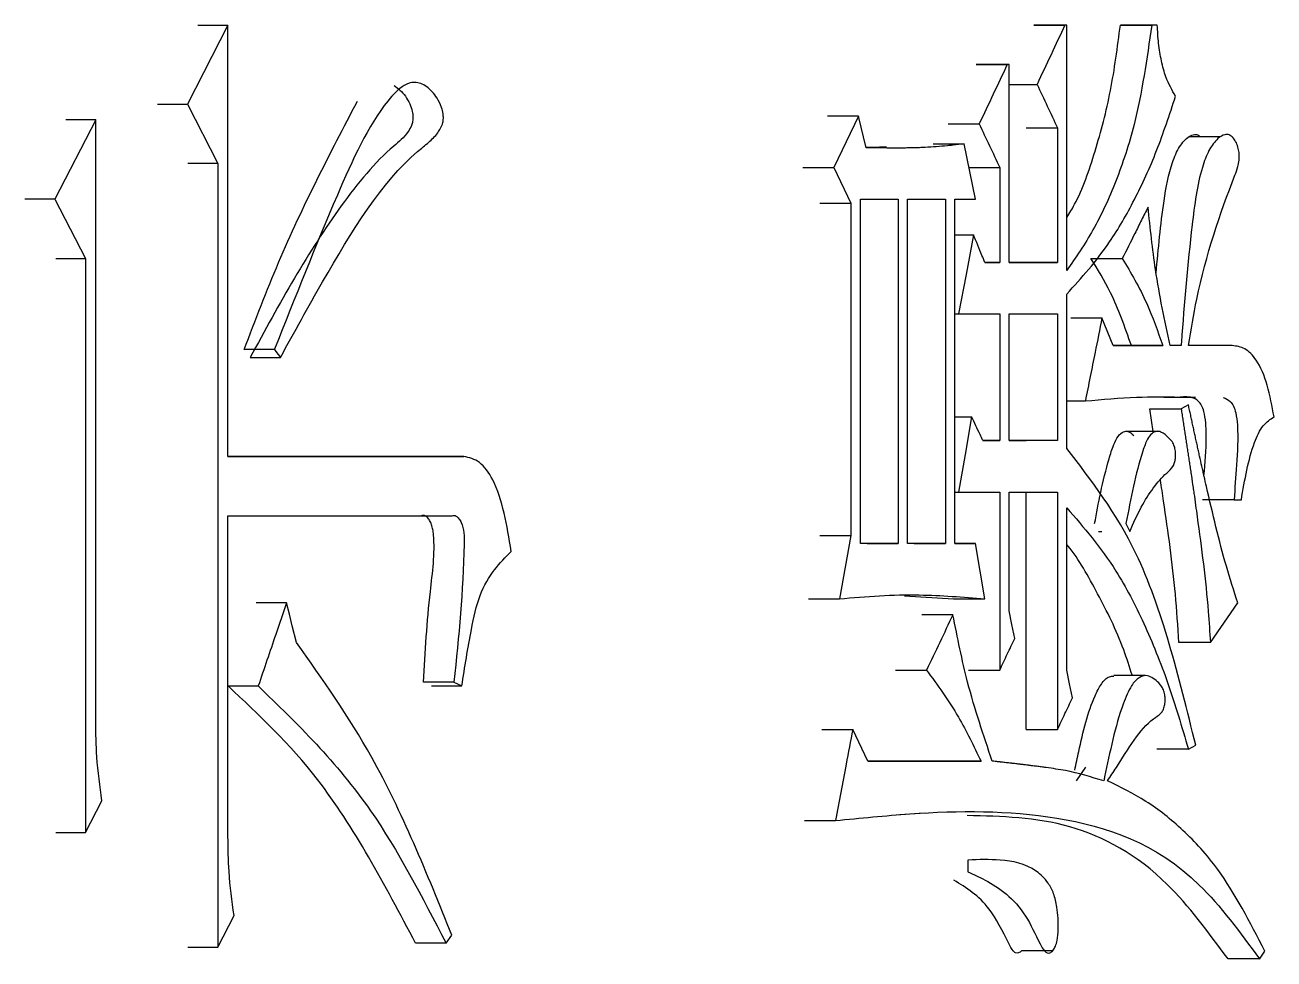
# Model space of a CAD drawing. Header units: millimetres. Extents: x 2223 to 4172, y 741 to 2119.
# Drawn here: x 3166.077 to 3169.492, y 989.26 to 991.812 of the extents above; entities that cross this region are included whole.
import ezdxf

# ---------------------------------------------------------------- set-up
doc = ezdxf.new("R2010")
doc.units = ezdxf.units.MM

msp = doc.modelspace()

# ---------------------------------------------------------------- linework, layer by layer
at = {"color": 7, "linetype": 'Continuous', "lineweight": 25}
for p, q in [((3166.6318, 991.8124), (3166.521, 991.596)), ((3166.5495, 991.8124), (3166.6318, 991.8124)), ((3166.6318, 990.6333), (3166.6318, 991.8124)), ((3168.835, 991.8124), (3168.9205, 991.8124)), ((3168.8401, 991.8124), (3168.835, 991.8124)), ((3168.9256, 991.8124), (3168.8401, 991.8124)), ((3168.9256, 991.8124), (3168.9205, 991.8124)), ((3168.9256, 991.1418), (3168.9256, 991.8124)), ((3169.173, 991.8124), (3169.0871, 991.8124)), ((3169.173, 991.8124), (3169.1579, 991.8124)), ((3168.6774, 991.7042), (3168.7627, 991.7042)), ((3168.6825, 991.7042), (3168.6774, 991.7042)), ((3168.7678, 991.7042), (3168.6825, 991.7042)), ((3168.7678, 991.7042), (3168.7627, 991.7042)), ((3168.7678, 991.1634), (3168.7678, 991.7042)), ((3168.7678, 991.6502), (3168.8443, 991.6502)), ((3166.4389, 991.596), (3166.521, 991.596)), ((3166.521, 991.596), (3166.6041, 991.4338)), ((3166.2703, 991.5528), (3166.1582, 991.3364)), ((3166.2703, 991.5528), (3166.1886, 991.5528)), ((3168.3558, 991.5636), (3168.271, 991.5636)), ((3168.3558, 991.5636), (3168.2882, 991.423)), ((3168.3765, 991.4771), (3168.3558, 991.5636)), ((3168.6007, 991.542), (3168.6859, 991.542)), ((3168.8147, 991.5312), (3168.9002, 991.5312)), ((3168.9002, 991.5312), (3168.9002, 991.1634)), ((3168.5598, 991.4879), (3168.6449, 991.4879)), ((3168.6757, 991.3365), (3168.6449, 991.4879)), ((3169.346, 991.5068), (3169.2594, 991.5068)), ((3166.6041, 991.4338), (3166.5219, 991.4338)), ((3166.6041, 991.4338), (3166.6041, 989.292)), ((3168.2035, 991.423), (3168.2882, 991.423)), ((3168.2882, 991.423), (3168.335, 991.3256)), ((3168.6581, 991.423), (3168.7422, 991.423)), ((3168.7422, 991.423), (3168.7422, 991.1634)), ((3166.1582, 991.3364), (3166.0766, 991.3364)), ((3166.1582, 991.3364), (3166.2423, 991.1742)), ((3168.2503, 991.3256), (3168.335, 991.3256)), ((3168.335, 991.3256), (3168.335, 990.417)), ((3168.361, 990.3953), (3168.361, 991.3365)), ((3168.361, 991.3365), (3168.4646, 991.3365)), ((3168.4646, 991.3365), (3168.4646, 990.3953)), ((3168.4904, 990.3953), (3168.4904, 991.3365)), ((3168.4904, 991.3365), (3168.5935, 991.3365)), ((3168.5935, 991.3365), (3168.5935, 990.3953)), ((3168.6192, 990.3953), (3168.6192, 991.3365)), ((3168.6192, 991.3365), (3168.6757, 991.3365)), ((3168.6192, 991.2391), (3168.6705, 991.2391)), ((3166.1606, 991.1742), (3166.2423, 991.1742)), ((3168.7422, 991.1634), (3168.7013, 991.1634)), ((3168.7013, 991.1634), (3168.7422, 991.1634)), ((3168.9002, 991.1634), (3168.7678, 991.1634)), ((3168.7678, 991.1634), (3168.8147, 991.1634)), ((3168.8147, 991.1634), (3168.9002, 991.1634)), ((3168.9256, 990.655), (3168.9256, 991.0769)), ((3168.6192, 991.0228), (3168.6295, 991.0228)), ((3168.6295, 991.0228), (3168.7422, 991.0228)), ((3168.7422, 991.0228), (3168.7422, 990.6766)), ((3168.7678, 990.6766), (3168.7678, 991.0228)), ((3168.7678, 991.0228), (3168.9002, 991.0228)), ((3168.9002, 991.0228), (3168.9002, 990.6766)), ((3168.9362, 991.0119), (3169.0218, 991.0119)), ((3169.0521, 990.9362), (3169.0218, 991.0119)), ((3169.188, 990.9362), (3169.0521, 990.9362)), ((3169.0521, 990.9362), (3169.1022, 990.9362)), ((3169.1022, 990.9362), (3169.188, 990.9362)), ((3169.2382, 990.9362), (3169.2081, 990.9362)), ((3169.2382, 990.9362), (3169.2081, 990.9362)), ((3169.378, 990.9362), (3169.2582, 990.9362)), ((3169.378, 990.9362), (3169.2919, 990.9362)), ((3166.7586, 990.9254), (3166.6759, 990.9254)), ((3166.6924, 990.9038), (3166.7751, 990.9038)), ((3169.1913, 990.7954), (3169.2548, 990.7954)), ((3168.9256, 990.7848), (3168.9763, 990.7848)), ((3169.1617, 990.7018), (3169.1523, 990.7631)), ((3169.1523, 990.7631), (3169.2382, 990.7631)), ((3169.2582, 990.774), (3169.2382, 990.7631)), ((3168.6192, 990.7415), (3168.6654, 990.7415)), ((3169.1778, 990.7018), (3169.0914, 990.7018)), ((3168.7422, 990.6766), (3168.6962, 990.6766)), ((3168.6962, 990.6766), (3168.7422, 990.6766)), ((3168.9002, 990.6766), (3168.7678, 990.6766)), ((3168.7678, 990.6766), (3168.8147, 990.6766)), ((3168.9002, 990.6766), (3168.8147, 990.6766)), ((3167.2768, 990.6333), (3166.6318, 990.6333)), ((3166.6318, 990.6333), (3167.1935, 990.6333)), ((3167.1935, 990.6333), (3167.2769, 990.6333)), ((3168.6192, 990.536), (3168.6295, 990.536)), ((3168.6295, 990.536), (3168.7422, 990.536)), ((3168.7422, 990.536), (3168.7422, 990.0492)), ((3168.7678, 990.536), (3168.9002, 990.536)), ((3168.7678, 990.2115), (3168.7678, 990.536)), ((3168.8147, 989.8869), (3168.8147, 990.536)), ((3168.9002, 990.536), (3168.9002, 989.8869)), ((3168.9256, 990.0492), (3168.9256, 990.4927)), ((3169.383, 990.5144), (3169.2969, 990.5144)), ((3169.383, 990.5144), (3169.4029, 990.5144)), ((3166.6317, 989.5948), (3166.6318, 990.471)), ((3166.6318, 990.471), (3167.2444, 990.4711)), ((3167.1611, 990.4711), (3167.2444, 990.4711)), ((3168.2503, 990.417), (3168.335, 990.417)), ((3168.335, 990.417), (3168.3038, 990.2439)), ((3169.0118, 990.4279), (3169.0218, 990.4279)), ((3169.0874, 990.4495), (3169.0975, 990.4279)), ((3168.4646, 990.3953), (3168.361, 990.3953)), ((3168.3797, 990.3953), (3168.361, 990.3953)), ((3168.3797, 990.3953), (3168.4646, 990.3953)), ((3168.5935, 990.3953), (3168.4904, 990.3953)), ((3168.5084, 990.3953), (3168.4904, 990.3953)), ((3168.5084, 990.3953), (3168.5935, 990.3953)), ((3168.6757, 990.3953), (3168.6192, 990.3953)), ((3168.6192, 990.3953), (3168.6757, 990.3953)), ((3168.7013, 990.2439), (3168.6757, 990.3953)), ((3168.4816, 990.2521), (3168.6161, 990.2439)), ((3166.7916, 990.2331), (3166.7091, 990.2331)), ((3168.2191, 990.2439), (3168.3038, 990.2439)), ((3168.6161, 990.2439), (3168.7013, 990.2439)), ((3169.3182, 990.1249), (3169.3929, 990.2331)), ((3168.6141, 990.2006), (3168.529, 990.2006)), ((3169.3182, 990.1249), (3169.2321, 990.1249)), ((3168.657, 990.0492), (3168.7422, 990.0492)), ((3167.2498, 990.0167), (3167.1665, 990.0167)), ((3167.2498, 990.0167), (3167.2714, 990.0059)), ((3169.1403, 990.0342), (3169.0539, 990.0342)), ((3166.6319, 990.0058), (3166.7145, 990.0058)), ((3168.2555, 989.8869), (3168.3402, 989.8869)), ((3168.3817, 989.8004), (3168.3402, 989.8869)), ((3169.2582, 989.8329), (3169.2782, 989.8437)), ((3168.691, 989.8004), (3168.3817, 989.8004)), ((3168.3817, 989.8004), (3168.6058, 989.8004)), ((3168.6058, 989.8004), (3168.691, 989.8004)), ((3168.9763, 989.7842), (3168.9513, 989.7463)), ((3166.2423, 989.6057), (3166.2871, 989.6922)), ((3168.2087, 989.6381), (3168.2934, 989.6381)), ((3168.5386, 989.658), (3168.4687, 989.6538)), ((3166.1606, 989.6057), (3166.2423, 989.6057)), ((3168.6551, 989.53), (3168.6551, 989.4975)), ((3168.7032, 989.5318), (3168.7026, 989.5318)), ((3166.6041, 989.292), (3166.6483, 989.3785)), ((3167.2281, 989.3028), (3167.2443, 989.3244)), ((3166.5219, 989.292), (3166.6041, 989.292)), ((3167.2281, 989.3028), (3167.1448, 989.3028)), ((3168.8026, 989.2833), (3168.8886, 989.2833)), ((3169.4526, 989.2597), (3169.3664, 989.2597))]:
    msp.add_line(p, q, dxfattribs=at)
at = {"color": 7, "linetype": 'Continuous', "lineweight": 25, "flags": 128}
for points in [[(3169.0721, 991.8124), (3169.1007, 991.8124), (3169.1293, 991.8124), (3169.1579, 991.8124)], [(3169.0871, 991.8124), (3169.082, 991.8124), (3169.0787, 991.8124), (3169.0754, 991.8124), (3169.0721, 991.8124)], [(3166.2703, 989.9085), (3166.2703, 990.4555), (3166.2703, 991.5528)], [(3168.6705, 991.2391), (3168.65, 991.1309), (3168.6295, 991.0228)], [(3166.2423, 991.1742), (3166.2423, 990.6272), (3166.2423, 989.6057)], [(3166.7586, 990.9254), (3166.7628, 990.9199), (3166.7689, 990.9118), (3166.7751, 990.9038)], [(3168.6654, 990.7415), (3168.6475, 990.6387), (3168.6295, 990.536)], [(3166.8191, 990.1249), (3166.8075, 990.1704), (3166.7996, 990.2017), (3166.7916, 990.2331)], [(3168.7831, 990.1357), (3168.7754, 990.1736), (3168.7678, 990.2115)], [(3168.457, 990.0492), (3168.4784, 990.0492), (3168.4999, 990.0492), (3168.542, 990.0492)], [(3168.9408, 989.9735), (3168.9332, 990.0113), (3168.9256, 990.0492)], [(3167.1882, 990.0059), (3167.2219, 990.0059), (3167.2467, 990.0059), (3167.2714, 990.0059)], [(3168.8147, 989.8869), (3168.8361, 989.8869), (3168.8575, 989.8869), (3168.8788, 989.8869), (3168.9002, 989.8869)], [(3169.2582, 989.8329), (3169.2228, 989.8329), (3169.1975, 989.8329), (3169.1722, 989.8329)], [(3169.4526, 989.2596), (3169.46, 989.2704), (3169.4674, 989.2812)]]:
    msp.add_lwpolyline(points, dxfattribs=at)
at = {"color": 7, "linetype": 'Continuous', "lineweight": 25}
for points, knots in [([(3168.9205, 991.8124), (3168.9078, 991.7854), (3168.8825, 991.7313), (3168.857, 991.6772), (3168.8443, 991.6502)], [0, 0, 0, 0, 0.499999, 1, 1, 1, 1]), ([(3169.1579, 991.8124), (3169.1445, 991.7195), (3169.1226, 991.5675), (3169.0619, 991.3834), (3168.9996, 991.2485), (3168.9502, 991.1772), (3168.9256, 991.1418)], [0, 0, 0, 0, 0.347456, 0.568585, 0.785979, 1, 1, 1, 1]), ([(3168.9256, 991.2864), (3168.9328, 991.2981), (3168.9641, 991.3487), (3169.0047, 991.4673), (3169.0485, 991.6313), (3169.0642, 991.7518), (3169.0721, 991.8124)], [0, 0, 0, 0, 0.089873, 0.388521, 0.692316, 1, 1, 1, 1]), ([(3169.2231, 991.6177), (3169.2135, 991.6343), (3169.1974, 991.6618), (3169.1838, 991.7142), (3169.1758, 991.7621), (3169.1739, 991.7956), (3169.173, 991.8124)], [0, 0, 0, 0, 0.330678, 0.55099, 0.77457, 1, 1, 1, 1]), ([(3168.7627, 991.7042), (3168.7499, 991.6772), (3168.7243, 991.6231), (3168.6987, 991.569), (3168.6859, 991.542)], [0, 0, 0, 0, 0.499999, 1, 1, 1, 1]), ([(3167.0862, 991.6474), (3167.0969, 991.6388), (3167.1127, 991.6261), (3167.1284, 991.5988), (3167.1354, 991.5795), (3167.1379, 991.5625), (3167.1371, 991.5489), (3167.1327, 991.5344), (3167.1169, 991.5072), (3167.0464, 991.4529), (3166.9399, 991.3235), (3166.8116, 991.1224), (3166.7322, 990.9769), (3166.6924, 990.9038)], [0, 0, 0, 0, 0.053519, 0.078913, 0.099418, 0.111233, 0.123161, 0.13324, 0.15266, 0.222251, 0.482284, 0.740165, 1, 1, 1, 1]), ([(3166.7751, 990.9038), (3166.8132, 990.9729), (3166.9281, 991.1807), (3167.0609, 991.3975), (3167.1794, 991.4901), (3167.201, 991.5107), (3167.2136, 991.5297), (3167.2192, 991.5431), (3167.2211, 991.5573), (3167.2202, 991.5718), (3167.215, 991.5918), (3167.2006, 991.6196), (3167.1758, 991.6467), (3167.1437, 991.6595), (3167.1062, 991.6463), (3167.0252, 991.561), (3166.9096, 991.3055), (3166.8152, 991.0678), (3166.7587, 990.9258), (3166.7586, 990.9254)], [0, 0, 0, 0, 0.129751, 0.390615, 0.417722, 0.440785, 0.449026, 0.457344, 0.462695, 0.468033, 0.476543, 0.491684, 0.518141, 0.545407, 0.56857, 0.608449, 0.76773, 0.999424, 1, 1, 1, 1]), ([(3168.8443, 991.6502), (3168.8536, 991.6303), (3168.8723, 991.5907), (3168.8909, 991.551), (3168.9002, 991.5312)], [0, 0, 0, 0, 0.5, 1, 1, 1, 1]), ([(3168.9256, 991.0769), (3168.9658, 991.1214), (3169.0323, 991.1952), (3169.1121, 991.3338), (3169.1732, 991.4669), (3169.2064, 991.5673), (3169.2231, 991.6177)], [0, 0, 0, 0, 0.333809, 0.553089, 0.775219, 1, 1, 1, 1]), ([(3166.6759, 990.9254), (3166.7067, 991.0058), (3166.7992, 991.2478), (3166.911, 991.4615), (3166.9856, 991.6042)], [0, 0, 0, 0, 0.332449, 1, 1, 1, 1]), ([(3168.6859, 991.542), (3168.6953, 991.5222), (3168.7141, 991.4825), (3168.7329, 991.4428), (3168.7422, 991.423)], [0, 0, 0, 0, 0.5, 1, 1, 1, 1]), ([(3169.1698, 991.135), (3169.1759, 991.2007), (3169.1853, 991.3039), (3169.2069, 991.4235), (3169.2331, 991.4817), (3169.2551, 991.5064), (3169.2736, 991.5137), (3169.2845, 991.5132), (3169.2892, 991.5081), (3169.2904, 991.5068)], [0, 0, 0, 0, 0.408456, 0.640664, 0.758053, 0.875774, 0.935445, 0.984313, 1, 1, 1, 1]), ([(3169.2582, 990.9362), (3169.2653, 990.9788), (3169.2935, 991.1469), (3169.3471, 991.3047), (3169.3932, 991.422), (3169.3973, 991.4422), (3169.3974, 991.4597), (3169.3947, 991.4759), (3169.3892, 991.4915), (3169.3807, 991.5052), (3169.3697, 991.5132), (3169.355, 991.5133), (3169.3355, 991.5012), (3169.3132, 991.4718), (3169.2843, 991.3945), (3169.2608, 991.2134), (3169.2463, 991.0499), (3169.2384, 990.9393), (3169.2382, 990.9362)], [0, 0, 0, 0, 0.0991648, 0.3918226, 0.4130465, 0.4272002, 0.4391043, 0.4509682, 0.4644731, 0.480605, 0.4982384, 0.5146996, 0.5433991, 0.5863363, 0.6292669, 0.7524959, 0.9931071, 1, 1, 1, 1]), ([(3168.6449, 991.4879), (3168.6347, 991.4866), (3168.6195, 991.4845), (3168.5839, 991.4805), (3168.5559, 991.4785), (3168.5303, 991.4774), (3168.5227, 991.4771), (3168.515, 991.4768), (3168.5073, 991.4766), (3168.4997, 991.4765), (3168.492, 991.4763), (3168.4843, 991.4762), (3168.4741, 991.4761), (3168.4638, 991.4761), (3168.4536, 991.4761), (3168.4459, 991.4761), (3168.4395, 991.4762), (3168.4344, 991.4762), (3168.4292, 991.4763), (3168.4241, 991.4763), (3168.419, 991.4764), (3168.4151, 991.4765), (3168.4113, 991.4765), (3168.4074, 991.4766), (3168.4036, 991.4766), (3168.3997, 991.4767), (3168.3959, 991.4767), (3168.392, 991.4768), (3168.3882, 991.4769), (3168.383, 991.477), (3168.3791, 991.477), (3168.3765, 991.4771)], [0, 0, 0, 0, 0.114246, 0.171369, 0.39989, 0.428452, 0.457013, 0.485575, 0.514136, 0.542697, 0.571259, 0.59982, 0.628382, 0.685505, 0.714066, 0.742627, 0.771189, 0.785469, 0.79975, 0.828312, 0.842592, 0.856873, 0.871154, 0.885434, 0.899715, 0.913996, 0.928276, 0.942557, 0.956838, 0.971119, 1, 1, 1, 1]), ([(3168.4322, 991.4787), (3168.4158, 991.4781), (3168.3975, 991.4775), (3168.3784, 991.4773), (3168.3765, 991.4773)], [0, 0, 0, 0, 0.900372, 1, 1, 1, 1]), ([(3169.1479, 991.3148), (3169.1418, 991.3028), (3169.1298, 991.2787), (3169.1063, 991.2318), (3169.0888, 991.197), (3169.0774, 991.1742)], [0, 0, 0, 0, 0.25711, 0.51422, 1, 1, 1, 1]), ([(3169.2081, 990.9362), (3169.1934, 991.0047), (3169.1672, 991.1272), (3169.1538, 991.2574), (3169.1479, 991.3148)], [0, 0, 0, 0, 0.55855, 1, 1, 1, 1]), ([(3168.7013, 991.1634), (3168.6987, 991.1697), (3168.6923, 991.1855), (3168.6821, 991.2107), (3168.6744, 991.2296), (3168.6705, 991.2391)], [0, 0, 0, 0, 0.2500006, 0.6249998, 1, 1, 1, 1]), ([(3168.9916, 991.1742), (3168.9989, 991.1742), (3169.0133, 991.1742), (3169.0419, 991.1742), (3169.0632, 991.1742), (3169.0774, 991.1742)], [0, 0, 0, 0, 0.252509, 0.505009, 1, 1, 1, 1]), ([(3169.1022, 990.9362), (3169.0844, 990.9865), (3169.053, 991.0755), (3169.0102, 991.1443), (3168.9916, 991.1742)], [0, 0, 0, 0, 0.56494, 1, 1, 1, 1]), ([(3169.0774, 991.1742), (3169.1007, 991.1351), (3169.1428, 991.0646), (3169.1741, 990.9758), (3169.188, 990.9362)], [0, 0, 0, 0, 0.555111, 1, 1, 1, 1]), ([(3169.0218, 991.0119), (3169.0155, 990.9806), (3169.0048, 990.927), (3168.9896, 990.8513), (3168.9807, 990.8069), (3168.9763, 990.7848)], [0, 0, 0, 0, 0.414509, 0.707253, 1, 1, 1, 1]), ([(3169.4922, 990.7415), (3169.4869, 990.7711), (3169.4764, 990.8292), (3169.4481, 990.896), (3169.4129, 990.9317), (3169.3896, 990.9347), (3169.378, 990.9362)], [0, 0, 0, 0, 0.291567, 0.574035, 0.788626, 1, 1, 1, 1]), ([(3168.9763, 990.7848), (3169.023, 990.789), (3169.1096, 990.7968), (3169.2098, 990.796), (3169.2632, 990.7953), (3169.2772, 990.7951)], [0, 0, 0, 0, 0.464001, 0.859611, 1, 1, 1, 1]), ([(3169.3007, 990.5806), (3169.3038, 990.6157), (3169.3079, 990.6638), (3169.3062, 990.7232), (3169.302, 990.7533), (3169.2945, 990.7737), (3169.2833, 990.7877), (3169.2618, 990.7979), (3169.2435, 990.7959), (3169.2312, 990.7945)], [0, 0, 0, 0, 0.3251761, 0.4452445, 0.5439626, 0.607769, 0.6715742, 0.7791974, 1, 1, 1, 1]), ([(3169.3534, 990.794), (3169.36, 990.7915), (3169.3702, 990.7876), (3169.3818, 990.7714), (3169.3891, 990.7491), (3169.3953, 990.6944), (3169.3898, 990.6138), (3169.3852, 990.5461), (3169.383, 990.5144)], [0, 0, 0, 0, 0.12079, 0.187477, 0.254407, 0.362664, 0.701018, 1, 1, 1, 1]), ([(3169.2382, 990.7631), (3169.2386, 990.7605), (3169.2394, 990.7552), (3169.2407, 990.7473), (3169.2419, 990.7393), (3169.2436, 990.7287), (3169.2452, 990.7181), (3169.2468, 990.7076), (3169.2481, 990.6996), (3169.2497, 990.689), (3169.2514, 990.6784), (3169.253, 990.6678), (3169.2542, 990.6599), (3169.2558, 990.6493), (3169.2575, 990.6387), (3169.2595, 990.6254), (3169.2615, 990.6121), (3169.2639, 990.5962), (3169.267, 990.5749), (3169.2701, 990.5536), (3169.2755, 990.5163), (3169.291, 990.4041), (3169.3091, 990.2691), (3169.3164, 990.153), (3169.3182, 990.1249)], [0, 0, 0, 0, 0.0126185, 0.025237, 0.0378555, 0.050474, 0.075711, 0.0883295, 0.100948, 0.1135665, 0.1388036, 0.1514221, 0.1640406, 0.1766591, 0.2018961, 0.2145146, 0.2397516, 0.2649886, 0.2902257, 0.3406999, 0.3659369, 0.4668868, 0.8709287, 1, 1, 1, 1]), ([(3169.3929, 990.2331), (3169.3823, 990.2663), (3169.3498, 990.3678), (3169.3224, 990.4866), (3169.3022, 990.574), (3169.298, 990.5925), (3169.2939, 990.6111), (3169.2902, 990.6273), (3169.2872, 990.6412), (3169.2856, 990.6482), (3169.2836, 990.6575), (3169.2815, 990.6668), (3169.2795, 990.6761), (3169.2779, 990.6831), (3169.2759, 990.6924), (3169.2739, 990.7017), (3169.2719, 990.711), (3169.2703, 990.718), (3169.2683, 990.7273), (3169.2663, 990.7366), (3169.2643, 990.746), (3169.2628, 990.7529), (3169.2607, 990.7623), (3169.2592, 990.7693), (3169.2582, 990.774)], [0, 0, 0, 0, 0.194919, 0.596792, 0.647185, 0.672381, 0.697577, 0.74797, 0.760568, 0.773166, 0.785764, 0.81096, 0.823558, 0.836156, 0.848754, 0.873951, 0.886549, 0.899147, 0.911745, 0.936941, 0.949539, 0.962137, 0.974736, 1, 1, 1, 1]), ([(3168.6962, 990.6766), (3168.6936, 990.682), (3168.6872, 990.6955), (3168.6769, 990.7172), (3168.6693, 990.7334), (3168.6654, 990.7415)], [0, 0, 0, 0, 0.250001, 0.625, 1, 1, 1, 1]), ([(3169.4029, 990.5144), (3169.4122, 990.5694), (3169.4251, 990.6455), (3169.461, 990.7212), (3169.4819, 990.7348), (3169.4922, 990.7415)], [0, 0, 0, 0, 0.572071, 0.789697, 1, 1, 1, 1]), ([(3169.0017, 990.4495), (3169.007, 990.4779), (3169.0182, 990.5386), (3169.0361, 990.6105), (3169.0517, 990.6626), (3169.065, 990.6896), (3169.0791, 990.7017), (3169.0945, 990.7031), (3169.1034, 990.6954), (3169.1086, 990.6908)], [0, 0, 0, 0, 0.252048, 0.537307, 0.665125, 0.75448, 0.84452, 0.907668, 1, 1, 1, 1]), ([(3169.0975, 990.4279), (3169.1077, 990.4507), (3169.1272, 990.4945), (3169.1617, 990.5481), (3169.1918, 990.5832), (3169.2141, 990.6008), (3169.2214, 990.6186), (3169.2233, 990.6311), (3169.2232, 990.6447), (3169.221, 990.6586), (3169.2151, 990.6728), (3169.2021, 990.687), (3169.187, 990.6997), (3169.17, 990.7035), (3169.1574, 990.6958), (3169.1439, 990.6786), (3169.1266, 990.6293), (3169.1068, 990.5521), (3169.0939, 990.4838), (3169.0874, 990.4495)], [0, 0, 0, 0, 0.1174112, 0.2245147, 0.331514, 0.3850988, 0.4015022, 0.4179419, 0.4345933, 0.4539552, 0.4734629, 0.5034573, 0.5658247, 0.597867, 0.6299027, 0.6637876, 0.7181913, 0.8580637, 1, 1, 1, 1]), ([(3169.2782, 989.8437), (3169.2318, 990.0321), (3169.1503, 990.3636), (3168.9933, 990.5671), (3168.9256, 990.655)], [0, 0, 0, 0, 0.568507, 1, 1, 1, 1]), ([(3167.4063, 990.3737), (3167.3946, 990.4451), (3167.3785, 990.5432), (3167.321, 990.6229), (3167.2914, 990.6299), (3167.2768, 990.6333)], [0, 0, 0, 0, 0.574617, 0.790317, 1, 1, 1, 1]), ([(3169.2321, 990.1249), (3169.2293, 990.1689), (3169.2207, 990.2997), (3169.1999, 990.4463), (3169.1846, 990.5495), (3169.1818, 990.5687)], [0, 0, 0, 0, 0.292158, 0.868127, 1, 1, 1, 1]), ([(3168.9256, 990.4927), (3168.972, 990.4391), (3169.049, 990.3503), (3169.1379, 990.1787), (3169.2044, 990.015), (3169.2402, 989.8938), (3169.2582, 989.8329)], [0, 0, 0, 0, 0.333002, 0.552476, 0.774971, 1, 1, 1, 1]), ([(3167.1665, 990.0167), (3167.1712, 990.0989), (3167.1789, 990.2323), (3167.1991, 990.3725), (3167.1922, 990.4334), (3167.1887, 990.4469), (3167.1835, 990.4585), (3167.1769, 990.4675), (3167.1705, 990.4716), (3167.1651, 990.4722), (3167.1625, 990.4713), (3167.1611, 990.4708)], [0, 0, 0, 0, 0.5054005, 0.8211614, 0.8510597, 0.8809448, 0.911279, 0.9411526, 0.9702444, 0.9848866, 1, 1, 1, 1]), ([(3167.2444, 990.4708), (3167.2464, 990.4714), (3167.2503, 990.4726), (3167.2569, 990.4701), (3167.2637, 990.4635), (3167.2718, 990.4492), (3167.2779, 990.4245), (3167.2762, 990.276), (3167.2625, 990.1412), (3167.2498, 990.0167)], [0, 0, 0, 0, 0.021761, 0.042896, 0.073473, 0.104863, 0.166644, 0.230755, 1, 1, 1, 1]), ([(3169.1048, 990.0342), (3169.0972, 990.058), (3169.0709, 990.1404), (3169.0106, 990.2577), (3168.958, 990.3543), (3168.9267, 990.3908), (3168.9256, 990.3922)], [0, 0, 0, 0, 0.167036, 0.578659, 0.984572, 1, 1, 1, 1]), ([(3167.2714, 990.0059), (3167.2794, 990.0574), (3167.2925, 990.1419), (3167.3175, 990.2565), (3167.3591, 990.3262), (3167.3906, 990.358), (3167.4063, 990.3737)], [0, 0, 0, 0, 0.34927, 0.57275, 0.788452, 1, 1, 1, 1]), ([(3168.3038, 990.2439), (3168.3403, 990.2472), (3168.4132, 990.2537), (3168.546, 990.2567), (3168.6417, 990.2488), (3168.7013, 990.2439)], [0, 0, 0, 0, 0.273666, 0.547375, 1, 1, 1, 1]), ([(3166.7916, 990.2331), (3166.7819, 990.2042), (3166.7641, 990.152), (3166.7384, 990.0762), (3166.7225, 990.0293), (3166.7145, 990.0059)], [0, 0, 0, 0, 0.380598, 0.690299, 1, 1, 1, 1]), ([(3168.6141, 990.2006), (3168.6021, 990.1754), (3168.5781, 990.1249), (3168.554, 990.0744), (3168.542, 990.0492)], [0, 0, 0, 0, 0.500003, 1, 1, 1, 1]), ([(3168.7218, 989.8004), (3168.6978, 989.871), (3168.6548, 989.9976), (3168.6266, 990.1384), (3168.6141, 990.2006)], [0, 0, 0, 0, 0.557889, 1, 1, 1, 1]), ([(3167.2443, 989.3244), (3167.1756, 989.4939), (3167.0538, 989.7944), (3166.8903, 990.0245), (3166.8191, 990.1248)], [0, 0, 0, 0, 0.564156, 1, 1, 1, 1]), ([(3168.7422, 990.0492), (3168.749, 990.0636), (3168.7627, 990.0925), (3168.7763, 990.1213), (3168.7831, 990.1357)], [0, 0, 0, 0, 0.499999, 1, 1, 1, 1]), ([(3168.542, 990.0492), (3168.5721, 990.0082), (3168.6262, 989.9345), (3168.6711, 989.8416), (3168.691, 989.8004)], [0, 0, 0, 0, 0.556386, 1, 1, 1, 1]), ([(3168.9474, 989.7758), (3168.9509, 989.7928), (3168.9657, 989.8639), (3168.9868, 989.9492), (3169.0193, 990.0127), (3169.0378, 990.0322), (3169.0499, 990.0328), (3169.054, 990.033)], [0, 0, 0, 0, 0.158992, 0.663262, 0.79699, 0.931822, 1, 1, 1, 1]), ([(3169.037, 989.7463), (3169.045, 989.7585), (3169.0853, 989.8192), (3169.13, 989.8986), (3169.1789, 989.9262), (3169.1891, 989.9394), (3169.193, 989.9513), (3169.1947, 989.9648), (3169.1941, 989.9788), (3169.1912, 989.9925), (3169.1845, 990.0068), (3169.1682, 990.0236), (3169.1466, 990.0378), (3169.1213, 990.0299), (3169.0987, 990.0044), (3169.062, 989.9165), (3169.0427, 989.8222), (3169.0276, 989.7499), (3169.0269, 989.7463)], [0, 0, 0, 0, 0.066061, 0.330698, 0.377872, 0.393648, 0.409584, 0.423627, 0.439084, 0.455682, 0.472085, 0.502894, 0.574478, 0.61493, 0.665656, 0.740076, 0.987057, 1, 1, 1, 1]), ([(3167.1448, 989.3028), (3167.0602, 989.4626), (3166.9105, 989.7455), (3166.7164, 989.9269), (3166.6319, 990.0058)], [0, 0, 0, 0, 0.564819, 1, 1, 1, 1]), ([(3166.7145, 990.0058), (3166.8216, 989.9022), (3167.0146, 989.7153), (3167.1623, 989.4299), (3167.2281, 989.3028)], [0, 0, 0, 0, 0.554743, 1, 1, 1, 1]), ([(3168.9002, 989.8869), (3168.907, 989.9014), (3168.9205, 989.9302), (3168.9341, 989.9591), (3168.9408, 989.9735)], [0, 0, 0, 0, 0.499999, 1, 1, 1, 1]), ([(3166.2871, 989.6922), (3166.2815, 989.7319), (3166.2715, 989.8031), (3166.2707, 989.8763), (3166.2703, 989.9085)], [0, 0, 0, 0, 0.558835, 1, 1, 1, 1]), ([(3168.3402, 989.8869), (3168.3342, 989.8552), (3168.3234, 989.7979), (3168.3078, 989.7149), (3168.2982, 989.6637), (3168.2934, 989.6381)], [0, 0, 0, 0, 0.382595, 0.691297, 1, 1, 1, 1]), ([(3169.0269, 989.7463), (3168.992, 989.7571), (3168.9398, 989.7732), (3168.8824, 989.7808), (3168.8581, 989.7842), (3168.8493, 989.7854), (3168.8427, 989.7863), (3168.836, 989.7871), (3168.8294, 989.788), (3168.8239, 989.7887), (3168.8184, 989.7894), (3168.8139, 989.7899), (3168.8095, 989.7904), (3168.8051, 989.791), (3168.8007, 989.7915), (3168.7951, 989.7922), (3168.7907, 989.7927), (3168.7851, 989.7933), (3168.7807, 989.7938), (3168.7763, 989.7943), (3168.7719, 989.7948), (3168.7674, 989.7953), (3168.7619, 989.796), (3168.7574, 989.7965), (3168.7519, 989.7971), (3168.7474, 989.7976), (3168.7419, 989.7982), (3168.7375, 989.7987), (3168.733, 989.7992), (3168.7282, 989.7997), (3168.7244, 989.8001), (3168.7218, 989.8004)], [0, 0, 0, 0, 0.346641, 0.519778, 0.56306, 0.584702, 0.606343, 0.627984, 0.649625, 0.671267, 0.682087, 0.703729, 0.714549, 0.72537, 0.747011, 0.757832, 0.779473, 0.790294, 0.811935, 0.822756, 0.833576, 0.855218, 0.866038, 0.887679, 0.8985, 0.920141, 0.930962, 0.952603, 0.963424, 0.974244, 1, 1, 1, 1]), ([(3169.4674, 989.2812), (3169.4264, 989.3604), (3169.3593, 989.4902), (3169.2445, 989.6145), (3169.1431, 989.6951), (3169.0723, 989.7293), (3169.037, 989.7463)], [0, 0, 0, 0, 0.345608, 0.56562, 0.783503, 1, 1, 1, 1]), ([(3168.2934, 989.6381), (3168.3613, 989.6448), (3168.5649, 989.6651), (3168.8998, 989.6677), (3169.2368, 989.5542), (3169.3992, 989.3326), (3169.4526, 989.2597)], [0, 0, 0, 0, 0.166223, 0.498407, 0.834985, 1, 1, 1, 1]), ([(3169.3664, 989.2597), (3169.3126, 989.3327), (3169.1828, 989.5089), (3168.9357, 989.6446), (3168.7472, 989.6494), (3168.6532, 989.6518)], [0, 0, 0, 0, 0.261969, 0.631985, 1, 1, 1, 1]), ([(3166.6483, 989.3785), (3166.6428, 989.4183), (3166.633, 989.4894), (3166.6321, 989.5626), (3166.6317, 989.5948)], [0, 0, 0, 0, 0.558835, 1, 1, 1, 1]), ([(3168.6551, 989.4975), (3168.6708, 989.4905), (3168.7259, 989.4658), (3168.7998, 989.4129), (3168.842, 989.3218), (3168.8598, 989.2871), (3168.8676, 989.2776), (3168.8753, 989.275), (3168.8824, 989.2772), (3168.8891, 989.2838), (3168.8951, 989.2949), (3168.9003, 989.3141), (3168.9032, 989.3506), (3168.9008, 989.3953), (3168.8906, 989.4395), (3168.8715, 989.4748), (3168.8237, 989.5191), (3168.7479, 989.5327), (3168.685, 989.5317), (3168.6554, 989.53), (3168.6551, 989.53)], [0, 0, 0, 0, 0.0801741, 0.2833022, 0.3768882, 0.3951622, 0.4106034, 0.4221834, 0.4337475, 0.4459485, 0.4596218, 0.4747566, 0.5015385, 0.5546435, 0.5898789, 0.6251459, 0.6851674, 0.8527528, 0.9985461, 1, 1, 1, 1]), ([(3168.8025, 989.2835), (3168.8023, 989.2831), (3168.7998, 989.2789), (3168.7938, 989.2756), (3168.7858, 989.2755), (3168.776, 989.2836), (3168.7536, 989.3281), (3168.7084, 989.4189), (3168.6509, 989.4543), (3168.6169, 989.4752)], [0, 0, 0, 0, 0.004285, 0.044915, 0.081169, 0.11319, 0.188589, 0.519994, 1, 1, 1, 1])]:
    msp.add_open_spline(points, degree=3, knots=knots, dxfattribs=at)

doc.saveas('drawing.dxf')
